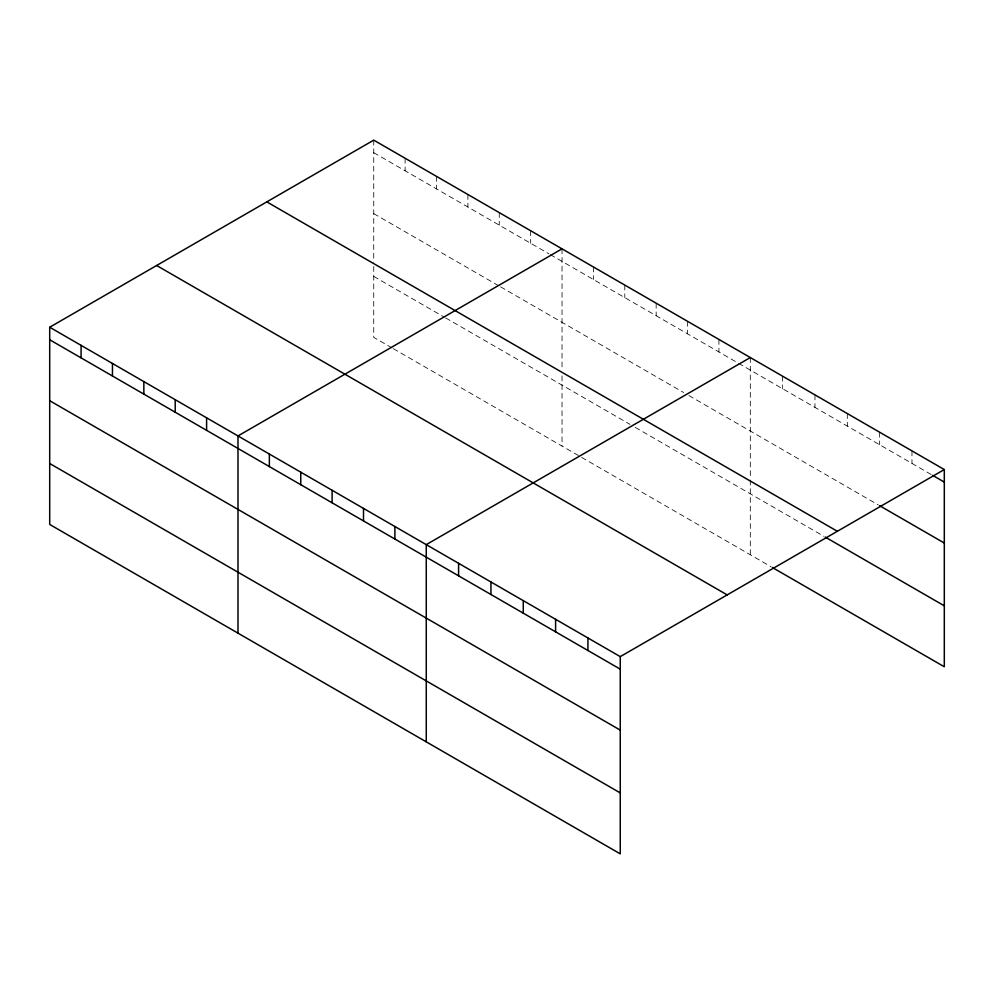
<?xml version="1.0" encoding="UTF-8"?>
<svg xmlns="http://www.w3.org/2000/svg" width="994" height="994" viewBox="0 0 994 994"><rect width="100%" height="100%" fill="white"/><g stroke="black" fill="none" stroke-linecap="round" stroke-linejoin="round"><path stroke-width="0.75" stroke-dasharray="4.97 3.73" d="M373.744 152.678L548.949 253.83M550.254 254.588L737.237 362.537M738.542 363.295L931.366 474.61M373.744 213.623L499.261 286.086M500.578 286.844L683.624 392.531M688.854 395.55L878.348 504.952M373.744 276.419L444.343 317.173M445.66 317.931L630.022 424.376M635.253 427.395L824.026 536.387M392.046 347.925L373.744 337.364L373.744 262.627M393.351 348.683L580.334 456.631M581.639 457.389L771.009 566.717M911.97 450.891L911.97 463.415M879.64 432.228L879.64 444.753M847.31 413.554L847.31 426.078M814.968 394.891L814.968 407.416M782.638 376.229L782.638 388.753M750.308 357.554L750.308 478.512M750.308 480.04L750.308 554.764M718.935 339.439L718.935 351.963M687.55 321.323L687.55 333.847M656.164 303.207L656.164 315.732M624.791 285.092L624.791 297.616M593.406 266.964L593.406 279.5M562.032 248.848L562.032 369.805M562.032 375.931L562.032 446.07M530.647 230.732L530.647 243.257M499.261 212.617L499.261 225.141M467.888 194.501L467.888 207.025M436.503 176.385L436.503 188.91M405.117 158.27L405.117 170.794M373.744 140.142L373.744 261.099"/><path stroke-width="1.49" d="M620.256 730.118L620.256 656.636L49.7 327.237L49.7 524.447L620.256 853.858L620.256 730.118L49.7 400.706M772.301 567.462L944.3 666.763L944.3 469.553L373.744 140.142L49.7 327.237M562.032 248.848L237.988 435.931L237.988 633.153M750.308 357.554L426.264 544.637L426.264 741.859M620.256 656.636L944.3 469.553M932.658 475.368L944.3 482.078M879.64 505.697L944.3 543.035M266.814 201.881L837.37 531.293M825.318 537.133L944.3 605.818M156.63 265.497L727.186 594.897M49.7 339.762L620.256 669.161M49.7 463.502L620.256 792.901M587.926 637.974L587.926 650.498M555.596 619.312L555.596 631.836M523.266 600.637L523.266 613.161M490.937 581.975L490.937 594.499M458.594 563.312L458.594 575.837M394.891 526.522L394.891 539.046M363.506 508.406L363.506 520.931M332.12 490.291L332.12 502.815M300.747 472.175L300.747 484.699M269.362 454.059L269.362 466.584M206.603 417.815L206.603 430.34M175.217 399.7L175.217 412.224M143.844 381.584L143.844 394.109M112.459 363.469L112.459 375.993M81.086 345.353L81.086 357.877"/></g></svg>
